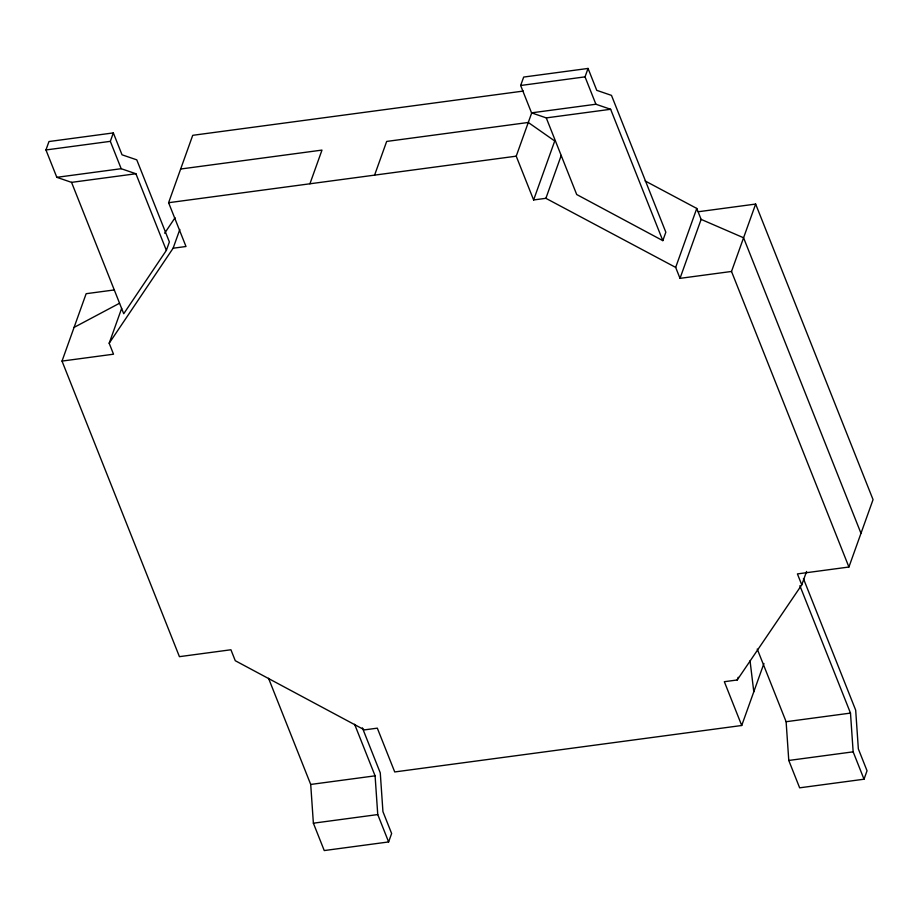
<?xml version="1.0" encoding="UTF-8"?>
<svg xmlns="http://www.w3.org/2000/svg" width="919" height="919" viewBox="0 0 919 919"><rect width="100%" height="100%" fill="white"/><g stroke="black" fill="none" stroke-linecap="round" stroke-linejoin="round"><path stroke-width="1.38" d="M45.95 149.958L48.971 141.537L113.336 132.91L122.032 154.806L136.77 159.849L169.383 241.95L166.362 250.382L123.732 313.735L71.556 182.364L56.817 177.321L45.95 149.958L110.326 141.342L113.336 132.91M763.93 663.484L741.725 725.493L394.722 771.949L377.318 728.158L364.452 729.881L235.275 660.715L230.922 649.767L179.423 656.66L62.021 361.087L86.145 293.701L114.14 289.956M62.021 361.087L113.519 354.194L109.177 343.246L121.653 308.405M109.177 343.246L173.117 248.222L185.994 246.499L168.602 202.708L192.726 135.323L523.325 91.061M173.117 248.222L179.837 229.463M309.921 183.789L321.983 150.096L180.664 169.016M374.596 175.127L386.669 141.434L528.287 122.468L554.731 140.986L533.617 199.951L545.886 198.32L675.672 267.406L680.014 278.354L731.513 271.461L755.648 204.064L698.268 211.749M520.659 85.49L523.681 77.058L588.057 68.443L596.753 90.338L611.48 95.381L665.838 232.22L662.817 240.64L576.707 194.529L546.265 117.896L531.538 112.853L520.659 85.49L585.035 76.863L588.057 68.443M533.617 199.951L516.225 156.173L531.664 113.037M545.886 198.32L561.233 155.426M268.543 678.291L310.714 784.447L313.379 823.194L324.246 850.557L388.622 841.942L391.632 833.51L382.936 811.615L380.271 772.879L362.396 727.859M675.672 267.406L696.774 208.441L645.115 180.94M680.014 278.354L701.128 219.388L696.774 208.441M741.725 725.493L724.333 681.703L737.21 679.98L738.175 677.292M737.21 679.98L801.77 584.863L806.572 571.469M801.77 584.863L797.416 573.915L848.915 567.023L873.05 499.637L755.648 204.064M757.245 649.055L786.113 721.714L788.778 760.461L799.645 787.824L864.021 779.209L867.042 770.777L858.346 748.882L855.681 710.146L803.436 578.625M164.662 233.208L175.047 217.757M74.083 327.394L119.493 303.27M531.538 112.853L595.903 104.238L610.641 109.281L662.817 240.64M56.817 177.321L121.193 168.705L135.92 173.748L166.362 250.382M546.265 117.896L610.641 109.281M71.556 182.364L135.92 173.748M168.602 202.708L516.225 156.173M310.714 784.447L375.09 775.831L377.755 814.567L388.622 841.942M786.113 721.714L850.489 713.098L853.154 751.834L864.021 779.209M313.379 823.194L377.755 814.567M788.778 760.461L853.154 751.834M701.128 219.388L743.574 237.768L860.988 533.33M731.513 271.461L848.915 567.023M799.886 585.713L850.489 713.098M585.035 76.863L595.903 104.238M354.619 724.298L375.09 775.831M110.326 141.342L121.193 168.705M750.042 660.784L753.798 691.789"/></g></svg>
